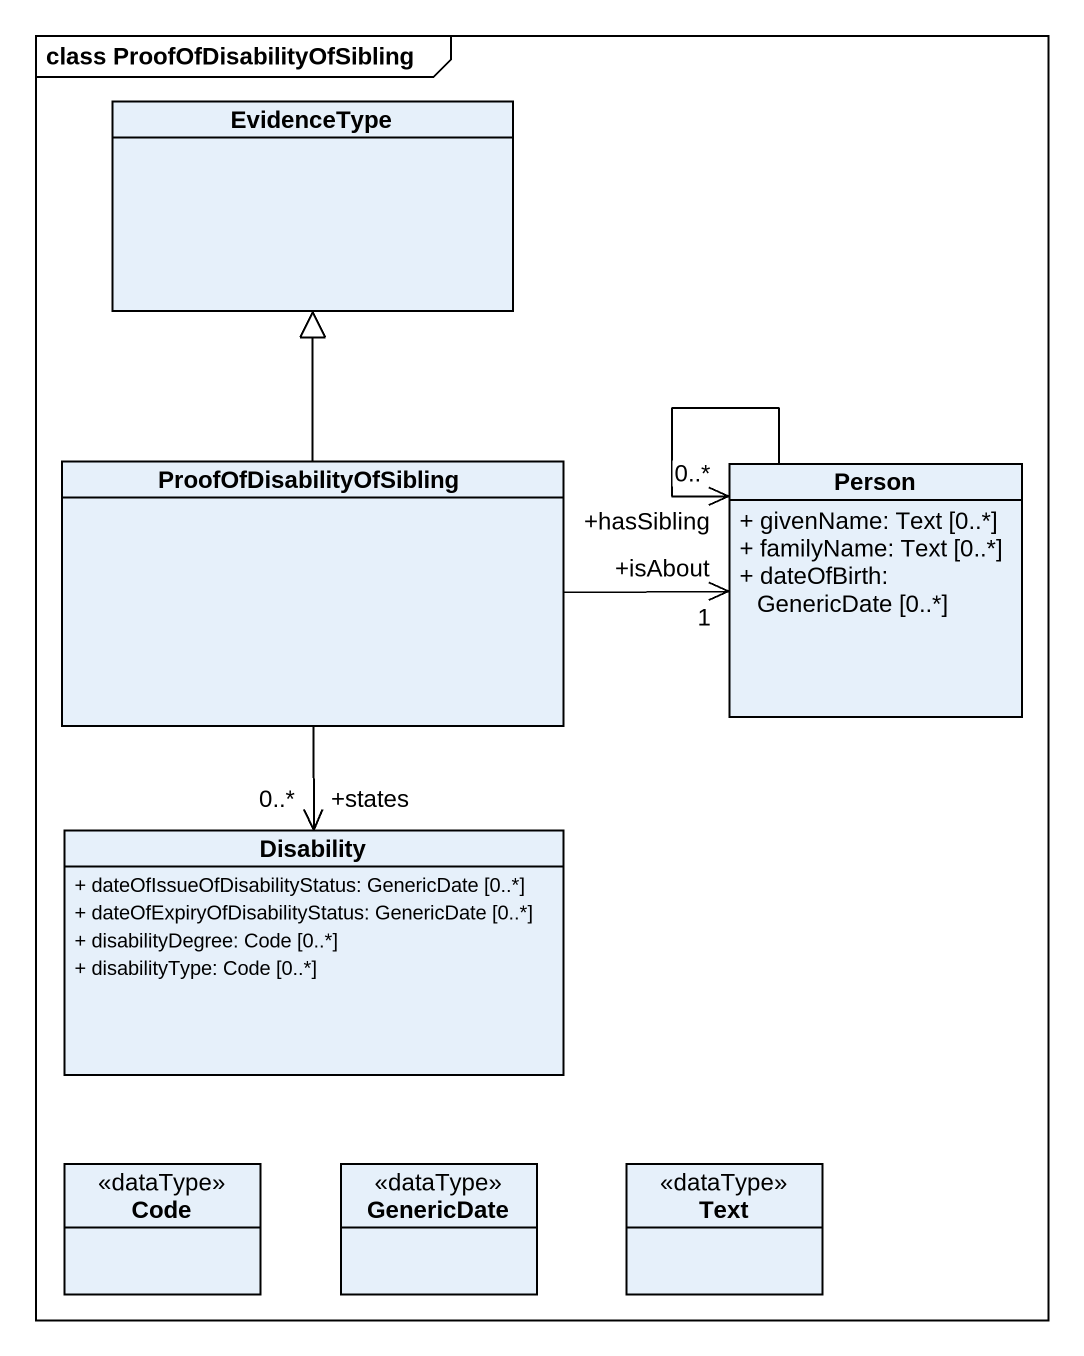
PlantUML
@startuml
mainframe class ProofOfDisabilityOfSibling
hide circle
hide empty members
skinparam classAttributeIconSize 0
class EvidenceType
class ProofOfDisabilityOfSibling
class "Person" as Person_ {
  + givenName: Text [0..*]
  + familyName: Text [0..*]
  + dateOfBirth: GenericDate [0..*]
}
class Disability {
  + dateOfIssueOfDisabilityStatus: GenericDate [0..*]
  + dateOfExpiryOfDisabilityStatus: GenericDate [0..*]
  + disabilityDegree: Code [0..*]
  + disabilityType: Code [0..*]
}
class Code <<dataType>>
class GenericDate <<dataType>>
class Text <<dataType>>
ProofOfDisabilityOfSibling -up-|> EvidenceType
ProofOfDisabilityOfSibling -right-> "+isAbout\n1" Person_
ProofOfDisabilityOfSibling --> "+states\n0..*" Disability
Person_ --> "+hasSibling\n0..*" Person_
@enduml
